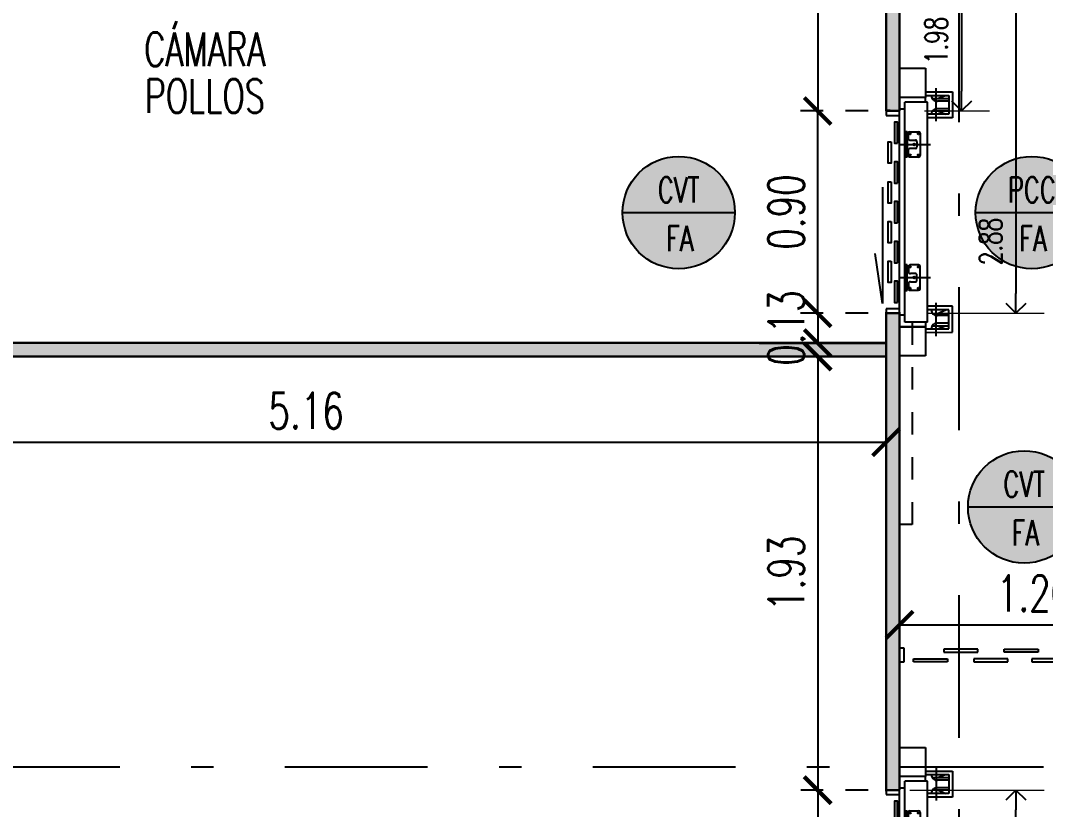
# Model space of a CAD drawing. Header units: millimetres. Extents: x -579 to 213, y -67 to 509.
# Drawn here: x -41.307 to -36.747, y 19.412 to 22.923 of the extents above; entities that cross this region are included whole.
import ezdxf
from ezdxf.enums import TextEntityAlignment as Align
from ezdxf.xclip import XClip

# ---------------------------------------------------------------- set-up
doc = ezdxf.new("R2010")
doc.units = ezdxf.units.MM
doc.header["$LTSCALE"] = 0.1
for name, pattern in [('HIDDEN', [0.375, 0.25, -0.125]), ('X REF - ANELO INST bind$0$X REF - ANELO$0$DASHDOT2', [12.7, 6.35, -3.175, 0, -3.175]), ('X REF - ANELO INST bind$0$X REF - ANELO$0$PLANO BASE ROCA II-2$0$HIDDEN', [0.375, 0.25, -0.125])]:
    doc.linetypes.add(name, pattern=pattern)
for name, color, linetype in [('00 - Carpintería Camara', 161, 'Continuous'), ('00 - EJE-DIST -X-  MUROS', 92, 'Continuous'), ('02 PCM Panel Media Tº', 132, 'Continuous'), ('A-CARPINTERIA CAMARA', 161, 'Continuous'), ('A-HATCH BLANCO', 255, 'Continuous'), ('CARP Cámara', 161, 'Continuous'), ('X REF - ANELO INST bind$0$X REF - ANELO$0$A-CAMARA', 7, 'Continuous'), ('X REF - ANELO INST bind$0$X REF - ANELO$0$C-CÁMARA', 161, 'Continuous'), ('X REF - ANELO INST bind$0$X REF - ANELO$0$C-METALICA', 8, 'Continuous'), ('X REF - ANELO INST bind$0$X REF - ANELO$0$H-HATCH PANEL  6', 132, 'Continuous'), ('X REF - ANELO INST bind$0$X REF - ANELO$0$MET-EJE CABRIADAS', 8, 'X REF - ANELO INST bind$0$X REF - ANELO$0$DASHDOT2'), ('X REF - ANELO INST bind$0$X REF - ANELO$0$R-NOMBRE LOCAL', 7, 'Continuous')]:
    doc.layers.add(name, color=color, linetype=linetype)
doc.styles.add('ROMANS', font='romans.shx', dxfattribs={"width": 0.7})
doc.styles.add('VAUX', font='romans.shx', dxfattribs={"width": 0.85})
doc.styles.add('X REF - ANELO INST bind$0$X REF - ANELO$0$VAUX', font='romans.shx', dxfattribs={"width": 0.85})
doc.dimstyles.new('COTA 1-100', dxfattribs={"dimtxt": 0.16, "dimasz": 0.12, "dimexe": 0.08, "dimexo": 0.08, "dimgap": 0.06, "dimtad": 1, "dimzin": 0, "dimdsep": 46, "dimtxsty": 'ROMANS', "dimblk": 'ARCHTICK', "dimcen": 0, "dimclrd": 256, "dimclre": 8, "dimclrt": 256, "dimadec": 0, "dimazin": 0, "dimtfac": 1, "dimtofl": 0, "dimtmove": 0, "dimatfit": 3, "dimldrblk": 'ARCHTICK', "dimfxl": 1, "dimtolj": 1, "dimtzin": 0, "dimlwd": -1, "dimlwe": -1, "dimarcsym": 0})
doc.dimstyles.new('Cotas Replanteo', dxfattribs={"dimscale": 2.5, "dimtxt": 0.04, "dimasz": 0.035, "dimexe": 0.05, "dimexo": 0.05, "dimgap": 0.025, "dimtad": 1, "dimjust": 2, "dimzin": 0, "dimdsep": 46, "dimtxsty": 'ROMANS', "dimblk1": 'DOT', "dimblk2": 'OPEN90', "dimsah": 1, "dimcen": 0.12, "dimse1": 1, "dimclrd": 256, "dimclre": 256, "dimclrt": 256, "dimadec": 0, "dimazin": 0, "dimtfac": 1, "dimtix": 1, "dimtmove": 0, "dimatfit": 2, "dimldrblk": 'OPEN90', "dimfxl": 0.05, "dimtolj": 1, "dimtzin": 0, "dimlwe": 9, "dimarcsym": 1})

# ---------------------------------------------------------------- blocks, each defined once
blk = doc.blocks.new('X REF - ANELO INST bind$0$X REF - ANELO$0$CORTINA 120')
at = {"layer": 'X REF - ANELO INST bind$0$X REF - ANELO$0$C-CÁMARA'}
for p, q in [((-1.187878039766019, 5.529727786779404e-10), (-1.207878039766456, 5.529727786779404e-10)), ((-1.187878039766019, -0.0599999994465179), (-1.187878039766019, 5.529727786779404e-10)), ((-0.02787803976689252, -0.0599999994465179), (-0.02787803976689252, 5.529727786779404e-10)), ((-0.02787803976689252, 5.529727786779404e-10), (-0.007878039766455958, 5.529727786779404e-10)), ((-0.9913196434663405, -0.00367568342994673, -0.04208977810284295), (-1.142713643603201, -0.00367568342994673, -0.04208977810284295)), ((-1.142713643603201, -0.00367568342994673, -0.04208977810284295), (-1.142713643603201, -0.01726637770048001, -0.04208977810284295)), ((-1.142713643603201, -0.01726637770048001, -0.04208977810284295), (-0.9913196434663405, -0.01726637770048001, -0.04208977810284295)), ((-0.9913196434663405, -0.01726637770048001, -0.04208977810284295), (-0.9913196434663405, -0.00367568342994673, -0.04208977810284295)), ((-0.728570066597058, -0.003675683430401477, -0.0420897781027488), (-0.879964066733919, -0.003675683430401477, -0.0420897781027488)), ((-0.879964066733919, -0.003675683430401477, -0.0420897781027488), (-0.879964066733919, -0.01726637770093475, -0.0420897781027488)), ((-0.879964066733919, -0.01726637770093475, -0.0420897781027488), (-0.728570066597058, -0.01726637770093475, -0.0420897781027488)), ((-0.728570066597058, -0.01726637770093475, -0.0420897781027488), (-0.728570066597058, -0.003675683430401477, -0.0420897781027488)), ((-0.4725410689484306, -0.003675683430401477, -0.0420897781027488), (-0.6239350690852916, -0.003675683430401477, -0.0420897781027488)), ((-0.6239350690852916, -0.003675683430401477, -0.0420897781027488), (-0.6239350690852916, -0.01726637770093475, -0.0420897781027488)), ((-0.6239350690852916, -0.01726637770093475, -0.0420897781027488), (-0.4725410689484306, -0.01726637770093475, -0.0420897781027488)), ((-0.4725410689484306, -0.01726637770093475, -0.0420897781027488), (-0.4725410689484306, -0.003675683430401477, -0.0420897781027488)), ((-0.3555563252707543, -0.01726637770093475, -0.0420897781027488), (-0.3555563252707543, -0.003675683430401477, -0.0420897781027488)), ((-0.3555563252707543, -0.003675683430401477, -0.0420897781027488), (-0.2041623251338933, -0.003675683430401477, -0.0420897781027488)), ((-0.2041623251338933, -0.01726637770093475, -0.0420897781027488), (-0.3555563252707543, -0.01726637770093475, -0.0420897781027488)), ((-0.2041623251338933, -0.003675683430401477, -0.0420897781027488), (-0.2041623251338933, -0.01726637770093475, -0.0420897781027488)), ((-1.207878039766456, -0.0599999994465179), (-1.187878039766019, -0.0599999994465179)), ((-1.010216087129265, -0.06000000004951289), (-1.010216087129265, -0.04640930577897961)), ((-1.010216087129265, -0.04640930577897961), (-0.8588220869924044, -0.04640930577897961)), ((-0.8588220869924044, -0.06000000004951289), (-1.010216087129265, -0.06000000004951289)), ((-0.8588220869924044, -0.04640930577897961), (-0.8588220869924044, -0.06000000004951289)), ((-0.7474665102599829, -0.04640930577943436), (-0.5960725101231219, -0.04640930577943436)), ((-0.7474665102599829, -0.06000000004996764), (-0.7474665102599829, -0.04640930577943436)), ((-0.5960725101231219, -0.06000000004996764), (-0.7474665102599829, -0.06000000004996764)), ((-0.5960725101231219, -0.04640930577943436), (-0.5960725101231219, -0.06000000004996764)), ((-0.489745697178023, -0.06000000004996764), (-0.489745697178023, -0.04640930577943436)), ((-0.489745697178023, -0.04640930577943436), (-0.338351697041162, -0.04640930577943436)), ((-0.338351697041162, -0.06000000004996764), (-0.489745697178023, -0.06000000004996764)), ((-0.338351697041162, -0.04640930577943436), (-0.338351697041162, -0.06000000004996764)), ((-0.06997295322662467, -0.04640930577943436), (-0.2213669533634857, -0.04640930577943436)), ((-0.2213669533634857, -0.04640930577943436), (-0.2213669533634857, -0.06000000004996764)), ((-0.2213669533634857, -0.06000000004996764), (-0.06997295322662467, -0.06000000004996764)), ((-0.06997295322662467, -0.06000000004996764), (-0.06997295322662467, -0.04640930577943436)), ((-0.007878039766455958, -0.0599999994465179), (-0.02787803976689252, -0.0599999994465179))]:
    blk.add_line(p, q, dxfattribs=at)
blk = doc.blocks.new('X REF - ANELO INST bind$0$X REF - ANELO$0$N Local')
at = {"layer": 'X REF - ANELO INST bind$0$X REF - ANELO$0$R-NOMBRE LOCAL', "lineweight": 0, "style": 'X REF - ANELO INST bind$0$X REF - ANELO$0$VAUX', "width": 0.85}
for p in [(6337.571769196384, -934.4548905287525), (6337.571769196384, -934.7148587994149)]:
    blk.add_attdef('NOMBRE', text='', height=0.1822500000000217, dxfattribs=at).set_placement(p, align=Align.CENTER)
blk = doc.blocks.new('X REF - ANELO INST bind$0$X REF - ANELO$0$Pcam Corr 090')
at = {"layer": 'X REF - ANELO INST bind$0$X REF - ANELO$0$A-CAMARA'}
for p, q in [((-0.8999977430565735, 2.587564721601154e-06), (-0.9000023208744636, 0.06000258636117817)), ((-4.586479469992355e-06, 0.05999999999949068), (-1.081623679510813e-09, 0))]:
    blk.add_line(p, q, dxfattribs=at)
at = {"layer": 'X REF - ANELO INST bind$0$X REF - ANELO$0$C-CÁMARA'}
for p, q in [((-0.8571804022592531, 0.07562770180197731), (-0.6348300344916495, 0.1083134947964481)), ((-0.9000023208744636, 0.06000258635754019), (-0.8999977430565735, 2.587566540590558e-06)), ((-0.8800023209324621, 0.06000258635754019), (-0.9000023208744636, 0.06000258635754019)), ((-0.8799977429979293, 2.586357594758226e-06), (-0.8800023209324621, 0.06000258635754019)), ((-0.3390278331282914, 0.07566731082192746), (-0.8571804022592531, 0.07562770180197731)), ((-4.586479469992355e-06, 0.05999999999903594), (-0.02000458642147152, 0.05998318258843938)), ((-0.02000458642147152, 0.05998318258843938), (-0.01999999985492451, -1.681723688307102e-05)), ((-1.081623679510813e-09, -9.094947017729282e-13), (-4.586479469992355e-06, 0.05999999999903594)), ((-1.089988884018666, -0.1158959850010897), (-1.08999773375136, -0.0001266017559382604)), ((-0.9604580106346106, -0.0001166993799879279), (-0.9604491609019163, -0.1158860826255941)), ((-0.9604491609019163, -0.1158860826301416), (-0.9604580106346106, -0.0001166993845354014)), ((-0.9399959228409074, -0.02381061833716647), (0.04000181131640801, -0.02370773220877709)), ((-0.9399882180051549, -0.1246028199263955), (-0.9399959228409074, -0.02381061833716647)), ((-0.9081481390461263, -6.683505688087621e-05), (0.04815322353919527, -1.207898162647325e-05)), ((-0.9081463241917476, -0.02380818367032678), (-0.9081481355400314, -0.0001127006742089876)), ((-0.6851939151560487, -0.02736627081765519), (-0.7983457904383044, -0.02737492046060552)), ((-0.7983457904383044, -0.02737492046060552), (-0.7983453352732681, -0.03332924339145293)), ((-0.7983453352732681, -0.03332924339145293), (-0.7753889034151484, -0.03332748853825152)), ((-0.7644406883720762, -0.03928785264622903), (-0.7910330975627744, -0.03928988544373979)), ((-0.7753889034151484, -0.03332748853825152), (-0.7081498918500415, -0.03332234860170402)), ((-0.6921787803325401, -0.0392823287455748), (-0.7190971955114378, -0.03928438646414989)), ((-0.7081498918500415, -0.03332234860170402), (-0.6851934599910123, -0.03332059374804786)), ((-0.6851934599910123, -0.03332059374804786), (-0.6851939151560487, -0.02736627081765519)), ((-0.2049190858051659, -0.02730037930359686), (-0.09176721052291015, -0.02729172966019178)), ((-0.2049186306401296, -0.03325470223444427), (-0.2049190858051659, -0.02730037930359686)), ((-0.1819621987811004, -0.0332529473807881), (-0.2049186306401296, -0.03325470223444427)), ((-0.1979323989171533, -0.0392153692073407), (-0.1710139837380282, -0.03921331148922036)), ((-0.1147231872159935, -0.03324780744424061), (-0.1819621987811004, -0.0332529473807881)), ((-0.1256704908773898, -0.03920984530668647), (-0.099078081686919, -0.03920781250917571)), ((-0.09176675535787382, -0.03324605259103919), (-0.1147231872159935, -0.03324780744424061)), ((-0.09176721052291015, -0.02729172966019178), (-0.09176675535787382, -0.03324605259103919)), ((-0.01999999985492451, -1.681723688307102e-05), (-1.081623679510813e-09, -9.094947017729282e-13)), ((0.00815221266770294, -0.02371014833897789), (0.008150401318509637, -1.466534013161436e-05)), ((0.04000892998418948, -0.1244827722066475), (0.04000181131481639, -0.02370771366713598)), ((0.06046912614669253, -0.1157800498745019), (0.06046027641399832, -1.066662935045315e-05)), ((0.06046912614760203, -0.1157800498745019), (0.06046027641399832, -1.066662935045315e-05)), ((0.1899999995307482, -7.642534001206513e-07), (0.1900088492634424, -0.1157701474985524)), ((-0.7980183395829386, -0.04627619548807971), (-0.7980153960886014, -0.08478205039762443)), ((-0.7601617194333699, -0.04895972718293606), (-0.7601600717375163, -0.0705143592443882)), ((-0.7531737616931764, -0.07749960126455235), (-0.7303582800338404, -0.07749785718567992)), ((-0.7233730380145857, -0.07051154714134), (-0.7233746857104393, -0.04895691507988786)), ((-0.685189526793863, -0.08477342567528368), (-0.6851924702882002, -0.0462675707652842)), ((-0.2049146974429803, -0.08470753416122534), (-0.2049176409373175, -0.04620167925168062)), ((-0.1667333671034683, -0.07043981808692479), (-0.1667350147993218, -0.0488851860259274)), ((-0.1369315754007019, -0.07742331602867125), (-0.1597470570600379, -0.07742506010708894)), ((-0.1299479810763913, -0.0488823739228792), (-0.1299463333805377, -0.07043700598387659)), ((-0.09209177164257909, -0.04619305452888511), (-0.09208882814824193, -0.08469890943888458)), ((-0.9604491609019163, -0.1158860826255941), (-1.089988884018666, -0.1158959850010897)), ((-0.9399888844555875, -0.1158845185902928), (-0.9849651705950322, -0.1158879567021822)), ((-0.9849651705950322, -0.1158879567021822), (-0.9849560663770802, -0.2349864317550336)), ((-0.9689651706411126, -0.1158867336178), (-0.9689572895075429, -0.218985208717414)), ((-0.9399863115241516, -0.1246151204636599), (0.04000892998418948, -0.1244827722064201)), ((-0.8851872327723953, -0.218978805101643), (-0.8851944486233236, -0.1245833427881289)), ((-0.869186009735003, -0.2349775819704982), (-0.8691944486703136, -0.1245821197042014)), ((-0.7910290860442615, -0.09176729241778858), (-0.6921747688140272, -0.09175973571962359)), ((-0.09907407016840608, -0.0916852194832245), (-0.1979283873986404, -0.09169277618138949)), ((-0.03077581658522632, -0.2348855006398489), (-0.03078425552053687, -0.1244900383735512)), ((-0.01477703971659849, -0.2188842776017745), (-0.01478425556752683, -0.124488815289169)), ((0.0400088497001363, -0.1157816139152601), (0.06046912614760203, -0.1157800498749566)), ((0.1900088492634424, -0.1157701474985524), (0.06046912614669253, -0.1157800498745019)), ((0.06898513588588884, -0.1157793988872982), (0.06899301701945859, -0.2188778739864583)), ((0.08498513583889888, -0.1157781758029159), (0.08499424005685086, -0.2348766508553135)), ((-1.00130567211373, -0.1621664312367566), (-0.8542095487251657, -0.1621551868013293)), ((-0.9562821153145791, -0.1703295600934789), (-0.9689585635243105, -0.2023189265325991)), ((-0.9562840890135789, -0.1445102610352942), (-0.9562783960160317, -0.2189842395075638)), ((-0.9440972733071789, -0.2189833083486983), (-0.9441010966510106, -0.168967541723533)), ((-0.9100472489727593, -0.2189807054703587), (-0.9100510723165911, -0.1689649388447387)), ((-0.9007847168614802, -0.1463553968362712), (-0.9007791652355621, -0.218979996992176)), ((-0.9007829885793939, -0.1689642303670107), (-0.8851881946514908, -0.2063958081841983)), ((0.1013327124769532, -0.1620541515703744), (-0.04576341091070191, -0.1620653960062555)), ((0.0008110694036460586, -0.1688673190865302), (-0.01477800159569398, -0.2063012806843298)), ((0.0008093411215597257, -0.1462584855553359), (0.0008148927474778134, -0.2188830857112416)), ((0.01008297648467504, -0.2188823772335136), (0.01007915314084329, -0.1688666106083474)), ((0.04413300081818505, -0.218879774355174), (0.0441291774743533, -0.1688640077300088)), ((0.05630843052949075, -0.1444048647244935), (0.05631412352703791, -0.2188788431963085)), ((0.05631040422849054, -0.1702241637826782), (0.06899174300269095, -0.2022115918016434)), ((-0.9689572895075429, -0.218985208717414), (-0.8851872327723953, -0.218978805101643)), ((0.06899301701945859, -0.2188778739864583), (-0.01477703971659849, -0.2188842776017745)), ((-0.9849560663770802, -0.2349864317550336), (-0.869186009735003, -0.2349775819704982)), ((0.08499424005685086, -0.2348766508553135), (-0.03077581658522632, -0.2348855006398489))]:
    blk.add_line(p, q, dxfattribs=at)
for points in [[(-0.6689350451185945, 0.03681179168188464), (-0.7637227097350276, 0.03680454584991821), (-0.7637237486453685, 0.05039524008043372), (-0.6689360840289353, 0.0504024859128549)], [(-0.4918210635705762, 0.03682533076562322), (-0.5866087281870094, 0.03681808493365679), (-0.5866097670973502, 0.0504087791641723), (-0.4918221024809171, 0.05041602499659348)], [(-0.3147070825036806, 0.03684516310113395), (-0.4094947471201138, 0.03683791726916752), (-0.4094957860304547, 0.05042861149968303), (-0.3147081214140215, 0.05043585733210421)], [(-0.1375931004745397, 0.03685240893310038), (-0.2323807650909728, 0.03684516310113395), (-0.2323818040013137, 0.05043585733164946), (-0.1375941393848805, 0.05044310316407064)], [(-0.8522776575152946, 0.00953539110150814), (-0.7574899928988614, 0.009542636933929316), (-0.7574910318092023, 0.02313333116444483), (-0.8522786964256355, 0.0231260853324784)], [(-0.6751636759672763, 0.009548930185246718), (-0.5803760113508432, 0.009556176017667894), (-0.580377050261184, 0.0231468702481834), (-0.6751647148776172, 0.02313962441621698)], [(-0.4980496949003808, 0.009568762520757446), (-0.4032620302839476, 0.009576008353178622), (-0.4032630691942884, 0.02316670258369413), (-0.4980507338107216, 0.0231594567517277)], [(-0.3209357128712398, 0.009576008352723875), (-0.2261480482548066, 0.009583254185145051), (-0.2261490871651475, 0.02317394841566056), (-0.3209367517815807, 0.02316670258369413)], [(-0.1438217308420988, 0.009583254184690304), (-0.04903406622566564, 0.00959050001711148), (-0.04903510513600651, 0.02318119424762699), (-0.1438227697524397, 0.02317394841566056)]]:
    blk.add_lwpolyline(points, close=True, dxfattribs=at)
at = {"layer": 'X REF - ANELO INST bind$0$X REF - ANELO$0$C-CÁMARA', "linetype": 'X REF - ANELO INST bind$0$X REF - ANELO$0$PLANO BASE ROCA II-2$0$HIDDEN'}
blk.add_lwpolyline([(-0.9399912855431509, -0.05644391611815625), (-1.83999128554315, -0.05644391611815625), (-1.839991285543128, -0.0003381673171567456)], dxfattribs=at)
at = {"layer": 'X REF - ANELO INST bind$0$X REF - ANELO$0$C-CÁMARA'}
for centre, radius in [((-0.7889772907937527, -0.04717443746301697), 0.002908384888042701), ((-0.6942333816436417, -0.04716719497571731), 0.002908384888042701), ((-0.1958765921481316, -0.04709992122661788), 0.002908384888042701), ((-0.1011326829977932, -0.04709267873931822), 0.002908384888042701), ((-0.7889744847331599, -0.08388242618764608), 0.002908384888042701), ((-0.7410171410985527, -0.06476172417785975), 0.004410272040486828), ((-0.6942305755830489, -0.08387518370034641), 0.002908384888042701), ((-0.1958737860875388, -0.08380790995124698), 0.002908384888042701), ((-0.14909014329033, -0.06468729766220349), 0.004410272040486828), ((-0.1011298769372004, -0.08380066746394732), 0.002908384888042701)]:
    blk.add_circle(centre, radius, dxfattribs=at)
for centre, radius, start, end in [((-0.7910325635506865, -0.04627566147553708), 0.006985776052429889, 90.00437984836142, 180.0043798483615), ((-0.7779356590030488, -0.05104068565094977), 0.01789534341620205, 6.677742456771177, 98.1905218681915), ((-0.7056004281993751, -0.0510351561450797), 0.01789534341620205, 81.81823782851652, 173.3310172399559), ((-0.6921782463204522, -0.04626810477737209), 0.006985776052429889, 0.004379848361439611, 90.00437984836142), ((-0.1979318649050654, -0.04620114523913799), 0.006985776052429889, 90.00437984836142, 180.0043798483615), ((-0.1845089543699103, -0.05096614449348635), 0.01789534341620205, 6.677742456771177, 98.1905218681915), ((-0.1121737235662366, -0.05096061498807103), 0.01789534341620205, 81.81823782851652, 173.3310172399559), ((-0.09907754767483112, -0.046193588540973), 0.006985776052429889, 0.004379848361439611, 90.00437984836142), ((-0.7910296200563494, -0.08478151638553655), 0.006985776052429889, 180.0043798483615, 270.0043798483615), ((-0.7531742957052643, -0.07051382523230032), 0.006985776052374604, 180.0043798474235, 270.0043798474234), ((-0.7303588140459283, -0.07051208115342789), 0.006985776052374604, 270.0043798492994, 0.00437984929942335), ((-0.6921753028261151, -0.08477395968737156), 0.006985776052429889, 270.0043798483615, 0.004379848361439611), ((-0.1979289214107283, -0.08470700014913746), 0.006985776052429889, 180.0043798483615, 270.0043798483615), ((-0.1597475910721258, -0.0704392840748369), 0.006985776052374604, 180.0043798474235, 270.0043798474234), ((-0.1369321094127898, -0.07043753999641922), 0.006985776052374604, 270.0043798492994, 0.00437984929942335), ((-0.09907460418049396, -0.08469944345097247), 0.006985776052429889, 270.0043798483615, 0.004379848361439611), ((-0.967463856783624, -0.1653422976235115), 0.02364235512369152, 351.1796486643255, 93.63599004987391), ((-0.886688866704489, -0.1653361229589345), 0.02364235512369152, 86.37276964682992, 188.8291110323908), ((-0.01328360699199749, -0.1652413665083259), 0.02364235512369152, 351.1796486643255, 93.63599004987391), ((0.06749138308622804, -0.1652351918437498), 0.02364235512369152, 86.37276964682992, 188.8291110323908)]:
    blk.add_arc(centre, radius, start, end, dxfattribs=at)
at = {"layer": 'X REF - ANELO INST bind$0$X REF - ANELO$0$C-METALICA', "color": 8}
for p, q in [((-0.7410222141708687, 0.001602589778595842), (-0.7410116121529313, -0.1370896281781633)), ((-0.149095216362646, 0.001677016293797351), (-0.1490846143447087, -0.137015201662507))]:
    blk.add_line(p, q, dxfattribs=at)
blk = doc.blocks.new('X REF - ANELO INST bind$0$X REF - ANELO')
at = {"layer": 'X REF - ANELO INST bind$0$X REF - ANELO$0$H-HATCH PANEL  6'}
for points in [[(-37.39639742954235, 24.43017877548159), (-37.4563974295423, 24.43017877548114), (-37.45638698465321, 22.52011761247705), (-37.39638698465304, 22.52011761247705)], [(-37.39640982873019, 21.5890952535923), (-37.39643513334584, 21.6201221597191), (-37.45643513334579, 21.62012215971864), (-37.45640984860458, 21.58935524474208), (-37.45618744444572, 19.49781696255999), (-37.39618589370433, 19.497821549245)], [(-42.6165880027629, 21.4881235381426), (-42.6165880027629, 21.48491583687423), (-42.61661535905045, 21.47187161619417), (-42.61661535905045, 21.44362961732799), (-42.61658800276268, 21.43068240374209), (-42.61658800276268, 21.4281235381422), (-37.45641572960935, 21.42785539122676), (-37.45641572960958, 21.48785539122716)]]:
    blk.add_hatch(color=256, dxfattribs=at).paths.add_polyline_path(points)
at = {"layer": 'X REF - ANELO INST bind$0$X REF - ANELO$0$A-CAMARA'}
for points in [[(-37.39639742954235, 24.43017877548159), (-37.39639742954235, 24.43017877548159), (-37.39639742954235, 24.43017877548159), (-37.4563974295423, 24.43017877548114), (-37.4563974295423, 24.43017877548114), (-37.4563974295423, 24.43017877548114), (-37.45638698465321, 22.52011761247705), (-37.45638698465321, 22.52011761247705), (-37.39638698465304, 22.52011761247705), (-37.39638698465304, 22.52011761247705), (-37.39639742954235, 24.43017877548159)], [(-37.39640982873019, 21.5890952535923), (-37.39640982873019, 21.5890952535923), (-37.39643513334584, 21.6201221597191), (-37.45643513334579, 21.62012215971864), (-37.45640984860458, 21.58935524474208), (-37.45640984860458, 21.58935524474208), (-37.45618744444572, 19.49781696255999), (-37.45618744444572, 19.49781696255999), (-37.39618589370433, 19.497821549245), (-37.39618589370433, 19.497821549245), (-37.39640982873019, 21.5890952535923)], [(-42.6165880027629, 21.4881235381426), (-42.6165880027629, 21.48491583687423), (-42.61661535905045, 21.47187161619417), (-42.61661535905045, 21.44362961732799), (-42.61658800276268, 21.43068240374209), (-42.61658800276268, 21.4281235381422), (-37.45641572960935, 21.42785539122676), (-37.45641572960935, 21.42785539122676), (-37.45641572960958, 21.48785539122716), (-37.45641572960958, 21.48785539122716), (-42.6165880027629, 21.4881235381426)]]:
    blk.add_lwpolyline(points, dxfattribs=at)
at = {"layer": 'X REF - ANELO INST bind$0$X REF - ANELO$0$MET-EJE CABRIADAS'}
for p, q in [((-37.13073689528846, -0.8195543707501998, 0.01943700474020715), (-37.13073689528845, 42.12119932185125, 0.01943700474020715)), ((1.604296267333217, 19.5999229728136), (-54.27994433827325, 19.59992297281362))]:
    blk.add_line(p, q, dxfattribs=at)
ref = blk.add_blockref('X REF - ANELO INST bind$0$X REF - ANELO$0$N Local', (5029.570525102766, 770.2838754225061), dxfattribs=dict(xscale=-0.7999999999999545, yscale=0.8000000000000114, zscale=0.8))
ref.add_attrib('NOMBRE', 'CÁMARA', dxfattribs={"layer": 'X REF - ANELO INST bind$0$X REF - ANELO$0$R-NOMBRE LOCAL', "lineweight": 0, "height": 0.15, "style": 'X REF - ANELO INST bind$0$X REF - ANELO$0$VAUX', "width": 0.7}).set_placement((-40.48689025376885, 22.71996299559654), align=Align.CENTER)
ref.add_attrib('NOMBRE', 'POLLOS', dxfattribs={"layer": 'X REF - ANELO INST bind$0$X REF - ANELO$0$R-NOMBRE LOCAL', "lineweight": 0, "height": 0.15, "style": 'X REF - ANELO INST bind$0$X REF - ANELO$0$VAUX', "width": 0.7}).set_placement((-40.4868902537696, 22.51198837906653), align=Align.CENTER)
at = {"rotation": 90}
for p in [(-37.3964325457793, 22.52011990277567), (-37.39618666907597, 19.49782154968305)]:
    blk.add_blockref('X REF - ANELO INST bind$0$X REF - ANELO$0$Pcam Corr 090', p, dxfattribs=at)
at = {"xscale": -1}
blk.add_blockref('X REF - ANELO INST bind$0$X REF - ANELO$0$CORTINA 120', (-37.40413154744288, 20.12925167598532), dxfattribs=at)
blk = doc.blocks.new('X REF - ANELO INST bind')
ref = blk.add_blockref('X REF - ANELO INST bind$0$X REF - ANELO', (0, 0))
XClip(ref).set_block_clipping_path([(-76.96807374145067, -24.7711317477457), (92.98603554183842, 61.16696301676586)])
blk = doc.blocks.new('_ArchTick')
at = {"color": 0, "linetype": 'ByBlock', "const_width": 0.15}
blk.add_lwpolyline([(-0.5, -0.5), (0.5, 0.5)], dxfattribs=at)
blk = doc.blocks.new('*D105')
at = {"layer": '02 PCM Panel Media Tº', "color": 8, "linetype": 'HIDDEN', "transparency": 16777216}
for p, q in [((-42.61646214653485, 21.34785537411195), (-42.61646214653485, 20.96618411957699)), ((-37.45608638910109, 21.34758721662251), (-37.45608638910109, 20.96618411957699))]:
    blk.add_line(p, q, dxfattribs=at)
at = {"layer": '02 PCM Panel Media Tº', "transparency": 16777216}
blk.add_line((-42.61646214653485, 21.04618411957699), (-37.45608638910109, 21.04618411957699), dxfattribs=at)
at = {"layer": 'Defpoints', "color": 0, "transparency": 16777216}
for p in [(-42.61646214653485, 21.42785537411195), (-37.45608638910109, 21.42758721662251), (-37.45608638910109, 21.04618411957699)]:
    blk.add_point(p, dxfattribs=at)
at = {"layer": '02 PCM Panel Media Tº', "transparency": 16777216, "xscale": 0.12, "yscale": 0.12, "zscale": 0.12, "rotation": 180}
blk.add_blockref('_ArchTick', (-42.61646214653485, 21.04618411957699), dxfattribs=at)
at = {"layer": '02 PCM Panel Media Tº', "transparency": 16777216, "xscale": 0.12, "yscale": 0.12, "zscale": 0.12}
blk.add_blockref('_ArchTick', (-37.45608638910109, 21.04618411957699), dxfattribs=at)
at = {"layer": '02 PCM Panel Media Tº', "transparency": 16777216, "insert": (-40.03627426781797, 21.18618411957699), "char_height": 0.16, "attachment_point": 5, "style": 'ROMANS'}
blk.add_mtext('\\A1;5.16', dxfattribs=at)
blk = doc.blocks.new('*D107')
at = {"layer": '00 - Carpintería Camara', "color": 8, "linetype": 'HIDDEN', "transparency": 16777216}
for p, q in [((-37.53643254966045, 22.52011993308112), (-37.84064229158145, 22.52011993308112)), ((-37.53641572961058, 21.62011758338156), (-37.84064229158145, 21.62011758338156))]:
    blk.add_line(p, q, dxfattribs=at)
at = {"layer": '00 - Carpintería Camara', "transparency": 16777216}
blk.add_line((-37.76064229158145, 21.62011758338156), (-37.76064229158145, 22.52011993308112), dxfattribs=at)
at = {"layer": 'Defpoints', "color": 0, "transparency": 16777216}
for p in [(-37.76064229158145, 22.52011993308112), (-37.45643254966046, 22.52011993308112), (-37.45641572961058, 21.62011758338156)]:
    blk.add_point(p, dxfattribs=at)
at = {"layer": '00 - Carpintería Camara', "transparency": 16777216, "xscale": 0.12, "yscale": 0.12, "zscale": 0.12}
for p, rotation in [((-37.76064229158145, 22.52011993308112), 90), ((-37.76064229158145, 21.62011758338156), 270)]:
    blk.add_blockref('_ArchTick', p, dxfattribs=dict(at, rotation=rotation))
at = {"layer": '00 - Carpintería Camara', "transparency": 16777216, "insert": (-37.90064229158146, 22.07011875823133), "char_height": 0.16, "attachment_point": 5, "rotation": 90, "style": 'ROMANS'}
blk.add_mtext('\\A1;0.90', dxfattribs=at)
blk = doc.blocks.new('*D111')
at = {"layer": '02 PCM Panel Media Tº', "color": 8, "linetype": 'HIDDEN', "transparency": 16777216}
for p, q in [((-37.5364098508772, 24.28808219235017), (-37.84064229158146, 24.28808219235017)), ((-37.53643254577879, 22.5201153162962), (-37.84064229158146, 22.5201153162962))]:
    blk.add_line(p, q, dxfattribs=at)
at = {"layer": '02 PCM Panel Media Tº', "transparency": 16777216}
blk.add_line((-37.76064229158146, 24.28808219235017), (-37.76064229158146, 22.5201153162962), dxfattribs=at)
at = {"layer": 'Defpoints', "color": 0, "transparency": 16777216}
for p in [(-37.4564098508772, 24.28808219235017), (-37.76064229158146, 22.5201153162962), (-37.45643254577879, 22.5201153162962)]:
    blk.add_point(p, dxfattribs=at)
at = {"layer": '02 PCM Panel Media Tº', "transparency": 16777216, "xscale": 0.12, "yscale": 0.12, "zscale": 0.12}
for p, rotation in [((-37.76064229158146, 24.28808219235017), 90), ((-37.76064229158146, 22.5201153162962), 270)]:
    blk.add_blockref('_ArchTick', p, dxfattribs=dict(at, rotation=rotation))
at = {"layer": '02 PCM Panel Media Tº', "transparency": 16777216, "insert": (-37.90064229158147, 23.40409875432318), "char_height": 0.16, "attachment_point": 5, "rotation": 90, "style": 'ROMANS'}
blk.add_mtext('\\A1;1.77', dxfattribs=at)
blk = doc.blocks.new('*D112')
at = {"layer": '02 PCM Panel Media Tº', "color": 8, "linetype": 'HIDDEN', "transparency": 16777216}
for p, q in [((-37.53643513214048, 21.62011758190121), (-37.84064229158144, 21.62011758190121)), ((-37.53641572960958, 21.48785539122716), (-37.84064229158144, 21.48785539122716))]:
    blk.add_line(p, q, dxfattribs=at)
at = {"layer": '02 PCM Panel Media Tº', "transparency": 16777216}
blk.add_line((-37.76064229158144, 21.62011758190121), (-37.76064229158144, 21.48785539122716), dxfattribs=at)
at = {"layer": 'Defpoints', "color": 0, "transparency": 16777216}
for p in [(-37.45643513214048, 21.62011758190121), (-37.76064229158144, 21.48785539122716), (-37.45641572960958, 21.48785539122716)]:
    blk.add_point(p, dxfattribs=at)
at = {"layer": '02 PCM Panel Media Tº', "transparency": 16777216, "xscale": 0.12, "yscale": 0.12, "zscale": 0.12}
for p, rotation in [((-37.76064229158144, 21.62011758190121), 90), ((-37.76064229158144, 21.48785539122716), 270)]:
    blk.add_blockref('_ArchTick', p, dxfattribs=dict(at, rotation=rotation))
at = {"layer": '02 PCM Panel Media Tº', "transparency": 16777216, "insert": (-37.90064229158145, 21.55398648656418), "char_height": 0.16, "attachment_point": 5, "rotation": 90, "style": 'ROMANS'}
blk.add_mtext('\\A1;0.13', dxfattribs=at)
blk = doc.blocks.new('*D113')
at = {"layer": '02 PCM Panel Media Tº', "color": 8, "linetype": 'HIDDEN', "transparency": 16777216}
for p, q in [((-37.53608638910109, 21.42758721662251), (-37.84064229158146, 21.42758721662251)), ((-37.5361782603697, 19.4978169638462), (-37.84064229158146, 19.4978169638462))]:
    blk.add_line(p, q, dxfattribs=at)
at = {"layer": '02 PCM Panel Media Tº', "transparency": 16777216}
blk.add_line((-37.76064229158146, 21.42758721662251), (-37.76064229158146, 19.4978169638462), dxfattribs=at)
at = {"layer": 'Defpoints', "color": 0, "transparency": 16777216}
for p in [(-37.45608638910109, 21.42758721662251), (-37.76064229158146, 19.4978169638462), (-37.4561782603697, 19.4978169638462)]:
    blk.add_point(p, dxfattribs=at)
at = {"layer": '02 PCM Panel Media Tº', "transparency": 16777216, "xscale": 0.12, "yscale": 0.12, "zscale": 0.12}
for p, rotation in [((-37.76064229158146, 21.42758721662251), 90), ((-37.76064229158146, 19.4978169638462), 270)]:
    blk.add_blockref('_ArchTick', p, dxfattribs=dict(at, rotation=rotation))
at = {"layer": '02 PCM Panel Media Tº', "transparency": 16777216, "insert": (-37.90064229158147, 20.46270209023435), "char_height": 0.16, "attachment_point": 5, "rotation": 90, "style": 'ROMANS'}
blk.add_mtext('\\A1;1.93', dxfattribs=at)
blk = doc.blocks.new('*D125')
at = {"layer": '00 - Carpintería Camara', "color": 8, "linetype": 'HIDDEN', "transparency": 16777216}
for p, q in [((-37.39625350767643, 20.20925167653829), (-37.39625350767643, 20.31334877239108)), ((-36.19625350767642, 20.20925167653829), (-36.19625350767642, 20.31334877239108))]:
    blk.add_line(p, q, dxfattribs=at)
at = {"layer": '00 - Carpintería Camara', "transparency": 16777216}
blk.add_line((-37.39625350767643, 20.23334877239108), (-36.19625350767642, 20.23334877239108), dxfattribs=at)
at = {"layer": 'Defpoints', "color": 0, "transparency": 16777216}
for p in [(-36.19625350767642, 20.23334877239108), (-37.39625350767643, 20.12925167653829), (-36.19625350767642, 20.12925167653829)]:
    blk.add_point(p, dxfattribs=at)
at = {"layer": '00 - Carpintería Camara', "transparency": 16777216, "xscale": 0.12, "yscale": 0.12, "zscale": 0.12, "rotation": 180}
blk.add_blockref('_ArchTick', (-37.39625350767643, 20.23334877239108), dxfattribs=at)
at = {"layer": '00 - Carpintería Camara', "transparency": 16777216, "xscale": 0.12, "yscale": 0.12, "zscale": 0.12}
blk.add_blockref('_ArchTick', (-36.19625350767642, 20.23334877239108), dxfattribs=at)
at = {"layer": '00 - Carpintería Camara', "transparency": 16777216, "insert": (-36.79625350767643, 20.37334877239108), "char_height": 0.16, "attachment_point": 5, "style": 'ROMANS'}
blk.add_mtext('\\A1;1.20', dxfattribs=at)
blk = doc.blocks.new('*D184')
at = {"layer": '00 - Carpintería Camara', "transparency": 16777216}
blk.add_line((-37.76063839927642, 19.4978169638462), (-37.76063839927642, 18.59781920051178), dxfattribs=at)
at = {"layer": 'Defpoints', "color": 0, "transparency": 16777216}
for p in [(-37.76064229158146, 19.4978169638462), (-37.76063839927642, 18.59781920051178), (-37.76063839927642, 18.59781920051178)]:
    blk.add_point(p, dxfattribs=at)
at = {"layer": '00 - Carpintería Camara', "transparency": 16777216, "xscale": 0.12, "yscale": 0.12, "zscale": 0.12}
for p, rotation in [((-37.76063839927642, 19.4978169638462), 90), ((-37.76063839927642, 18.59781920051178), 270)]:
    blk.add_blockref('_ArchTick', p, dxfattribs=dict(at, rotation=rotation))
at = {"layer": '00 - Carpintería Camara', "transparency": 16777216, "insert": (-37.90063839927642, 19.04781808217898), "char_height": 0.16, "attachment_point": 5, "rotation": 90, "style": 'ROMANS'}
blk.add_mtext('\\A1;0.90', dxfattribs=at)
blk = doc.blocks.new('_Dot')
at = {"color": 0, "linetype": 'ByBlock', "lineweight": -2}
blk.add_line((-0.5, 0), (-1, 0), dxfattribs=at)
at = {"color": 0, "linetype": 'ByBlock', "const_width": 0.5}
blk.add_lwpolyline([(-0.25, 0, 1), (0.25, 0, 1)], format="xyb", close=True, dxfattribs=at)
blk = doc.blocks.new('_Open90')
at = {"color": 0, "linetype": 'ByBlock', "lineweight": -2}
for p, q in [((0, 0), (-1, 0)), ((-0.5, 0.5), (0, 0)), ((0, 0), (-0.5, -0.5))]:
    blk.add_line(p, q, dxfattribs=at)
blk = doc.blocks.new('*D189')
at = {"layer": '00 - EJE-DIST -X-  MUROS', "lineweight": 9, "transparency": 16777216}
blk.add_line((-37.35015501816353, 19.49781925592146), (-36.75360675261067, 19.49781925592146), dxfattribs=at)
at = {"layer": '00 - EJE-DIST -X-  MUROS', "lineweight": -2, "transparency": 16777216}
blk.add_line((-36.87860675261068, 14.78742297281352), (-36.87860675261067, 19.41031925592146), dxfattribs=at)
at = {"layer": 'Defpoints', "color": 0, "transparency": 16777216}
for p in [(-37.47515501816353, 19.49781925592146), (-36.87860675261067, 19.49781925592146), (-37.27646858880514, 14.69992297281352)]:
    blk.add_point(p, dxfattribs=at)
at = {"layer": '00 - EJE-DIST -X-  MUROS', "lineweight": -2, "transparency": 16777216, "xscale": 0.08750000000000001, "yscale": 0.08750000000000001, "zscale": 0.08750000000000001}
for name, p, rotation in [('_Open90', (-36.87860675261067, 19.49781925592146), 90), ('_Dot', (-36.87860675261068, 14.69992297281352), 270)]:
    blk.add_blockref(name, p, dxfattribs=dict(at, rotation=rotation))
at = {"layer": '00 - EJE-DIST -X-  MUROS', "transparency": 16777216, "insert": (-36.99110675261068, 19.17865258925479), "char_height": 0.1, "attachment_point": 5, "rotation": 90, "style": 'ROMANS'}
blk.add_mtext('\\A1;4.80', dxfattribs=at)
blk = doc.blocks.new('*D192')
at = {"layer": '00 - EJE-DIST -X-  MUROS', "lineweight": -2, "transparency": 16777216}
blk.add_line((-37.12077740168479, 24.41242297281348), (-37.12077740168479, 22.60761761247705), dxfattribs=at)
at = {"layer": '00 - EJE-DIST -X-  MUROS', "lineweight": 9, "transparency": 16777216}
blk.add_line((-37.28472491331104, 22.52011761247705), (-36.99577740168479, 22.52011761247705), dxfattribs=at)
at = {"layer": 'Defpoints', "color": 0, "transparency": 16777216}
for p in [(-37.51863923787926, 24.49992297281348), (-37.40972491331104, 22.52011761247705), (-37.12077740168479, 22.52011761247705)]:
    blk.add_point(p, dxfattribs=at)
at = {"layer": '00 - EJE-DIST -X-  MUROS', "lineweight": -2, "transparency": 16777216, "xscale": 0.08750000000000001, "yscale": 0.08750000000000001, "zscale": 0.08750000000000001}
for name, p, rotation in [('_Dot', (-37.12077740168479, 24.49992297281348), 90), ('_Open90', (-37.12077740168479, 22.52011761247705), 270)]:
    blk.add_blockref(name, p, dxfattribs=dict(at, rotation=rotation))
at = {"layer": '00 - EJE-DIST -X-  MUROS', "transparency": 16777216, "insert": (-37.23327740168479, 22.83428427914372), "char_height": 0.1, "attachment_point": 5, "rotation": 90, "style": 'ROMANS'}
blk.add_mtext('\\A1;1.98', dxfattribs=at)
blk = doc.blocks.new('*D194')
at = {"layer": '00 - EJE-DIST -X-  MUROS', "lineweight": -2, "transparency": 16777216}
blk.add_line((-36.87860675261067, 24.41242297281348), (-36.87860675261067, 21.70762215971649), dxfattribs=at)
at = {"layer": '00 - EJE-DIST -X-  MUROS', "lineweight": 9, "transparency": 16777216}
blk.add_line((-37.27143516749649, 21.62012215971649), (-36.75360675261067, 21.62012215971649), dxfattribs=at)
at = {"layer": 'Defpoints', "color": 0, "transparency": 16777216}
for p in [(-37.27646858880514, 24.49992297281348), (-37.39643516749649, 21.62012215971649), (-36.87860675261067, 21.62012215971649)]:
    blk.add_point(p, dxfattribs=at)
at = {"layer": '00 - EJE-DIST -X-  MUROS', "lineweight": -2, "transparency": 16777216, "xscale": 0.08750000000000001, "yscale": 0.08750000000000001, "zscale": 0.08750000000000001}
for name, p, rotation in [('_Dot', (-36.87860675261067, 24.49992297281348), 90), ('_Open90', (-36.87860675261067, 21.62012215971649), 270)]:
    blk.add_blockref(name, p, dxfattribs=dict(at, rotation=rotation))
at = {"layer": '00 - EJE-DIST -X-  MUROS', "transparency": 16777216, "insert": (-36.99110675261068, 21.93928882638316), "char_height": 0.1, "attachment_point": 5, "rotation": 90, "style": 'ROMANS'}
blk.add_mtext('\\A1;2.88', dxfattribs=at)
blk = doc.blocks.new('PPC')
h = blk.add_hatch(color=255)
edge = h.paths.add_edge_path()
edge.add_arc((731.7072698128715, 1092.022017191903), 0.3999999999999828, 0, 360)
blk = doc.blocks.new('CC')
at = {"layer": 'CARP Cámara'}
blk.add_line((4035.248569581074, -1231.513361280508), (4036.048569581073, -1231.513361280508), dxfattribs=at)
blk.add_circle((4035.648569581074, -1231.513361280508), 0.3999999999999828, dxfattribs=at)
at = {"layer": 'A-HATCH BLANCO'}
blk.add_blockref('PPC', (3303.941299768202, -2323.535378472411), dxfattribs=at)
at = {"layer": 'CARP Cámara', "style": 'VAUX', "width": 0.85}
for tag, p in [('XXX', (4035.648569581074, -1231.350809816917)), ('FA', (4035.656337786121, -1231.696642236393))]:
    blk.add_attdef(tag, text='', height=0.1818393413052813, dxfattribs=at).set_placement(p, align=Align.MIDDLE_CENTER)
blk = doc.blocks.new('PCC')
ref = blk.add_blockref('CC', (0.1905462444983641, -2.267651945893022))
ref.add_attrib('XXX', 'PCC', dxfattribs={"layer": 'A-CARPINTERIA CAMARA', "height": 0.18, "style": 'VAUX', "width": 0.7}).set_placement((4035.839115825572, -1233.61846176281), align=Align.MIDDLE_CENTER)
ref.add_attrib('FA', 'FA', dxfattribs={"layer": 'A-CARPINTERIA CAMARA', "height": 0.18, "style": 'VAUX', "width": 0.7}).set_placement((4035.84688403062, -1233.964294182286), align=Align.MIDDLE_CENTER)
blk = doc.blocks.new('CVT')
ref = blk.add_blockref('CC', (0.3739405373517002, -3.743902913776537))
ref.add_attrib('XXX', 'CVT', dxfattribs={"layer": 'A-CARPINTERIA CAMARA', "height": 0.18, "style": 'VAUX', "width": 0.7}).set_placement((4036.022510118426, -1235.094712730694), align=Align.MIDDLE_CENTER)
ref.add_attrib('FA', 'FA', dxfattribs={"layer": 'A-CARPINTERIA CAMARA', "height": 0.18, "style": 'VAUX', "width": 0.7}).set_placement((4036.030278323473, -1235.44054515017), align=Align.MIDDLE_CENTER)

msp = doc.modelspace()

# ---------------------------------------------------------------- linework, layer by layer
at = {"layer": '02 PCM Panel Media Tº', "const_width": 0.01}
for points in [[(-37.3964325457793, 22.52011990169404), (-37.45638698465321, 22.52011761247705), (-37.45638698465577, 24.28808219235017), (-42.61634883858459, 24.28808219234273), (-42.61625480926884, 23.05566994566968), (-42.67638754560652, 23.05566535772432), (-42.67706757209953, 29.24522861306715), (-39.17394196475926, 29.24508533476559), (-39.17394659985892, 29.18497057469314), (-42.61641328770985, 29.18496812847472), (-42.61634670301672, 24.34808219234396), (-37.45640985087697, 24.34808219232441), (-37.45641612635281, 24.43017596453265), (-37.39616781829445, 24.43017596453264), (-37.39602184551424, 22.52011993308112)], [(-37.39618666907597, 19.49782154860142), (-37.456186669075, 19.49781696320358), (-37.45608637516636, 21.42785537411195), (-42.61661535905045, 21.42785537411195), (-42.61632701710164, 19.79781763760814), (-42.67640567528505, 19.79781816879638), (-42.67639013317397, 21.55566817248104), (-42.61639017174208, 21.55571862468055), (-42.61639368430245, 21.48812352804489), (-37.45641572960958, 21.48785539122716), (-37.45641572961058, 21.62012215971864), (-37.39643517324217, 21.62017107806451), (-37.39618589370433, 19.497821549245)]]:
    msp.add_lwpolyline(points, dxfattribs=at)

# ---------------------------------------------------------------- block references
msp.add_blockref('X REF - ANELO INST bind', (0, 0))
at = {"layer": 'CARP Cámara', "xscale": 0.6250000000003381, "yscale": 0.6250000000003381, "zscale": 0.6250000000003381}
for name, p in [('CVT', (-2560.89282324553, 794.1036752276876)), ('PCC', (-2559.207484576448, 793.1810183727599)), ('CVT', (-2559.355939136273, 792.7938076943996))]:
    msp.add_blockref(name, p, dxfattribs=at)

# ---------------------------------------------------------------- dimensions: what is measured, and where the dimension line sits
at = {"layer": '00 - Carpintería Camara'}
for base, p1, p2, picture, middle in [((-37.76064229158145, 22.52011993308112), (-37.45641572961058, 21.62011758338156), (-37.45643254966046, 22.52011993308112), '*D107', (-37.90064229158146, 22.07011875823133)), ((-37.76063839927642, 18.59781920051178), (-37.76064229158146, 19.4978169638462), (-37.76063839927642, 18.59781920051178), '*D184', (-37.90063839927642, 19.04781808217898))]:
    dim = msp.add_linear_dim(base=base, p1=p1, p2=p2, angle=90, dimstyle='COTA 1-100', dxfattribs=at)
    dim.commit()
    dim.dimension.update_dxf_attribs({"geometry": picture, "text_midpoint": middle})
dim = msp.add_linear_dim(base=(-36.19625350767642, 20.23334877239108), p1=(-37.39625350767643, 20.12925167653829), p2=(-36.19625350767642, 20.12925167653829), dimstyle='COTA 1-100', dxfattribs=at)
dim.commit()
dim.dimension.update_dxf_attribs({"geometry": '*D125', "text_midpoint": (-36.79625350767643, 20.37334877239108)})
at = {"layer": '00 - EJE-DIST -X-  MUROS'}
for base, p1, p2, picture, middle in [((-37.12077740168479, 22.52011761247705), (-37.51863923787926, 24.49992297281348), (-37.40972491331104, 22.52011761247705), '*D192', (-37.23327740168479, 22.83428427914372)), ((-36.87860675261067, 21.62012215971649), (-37.27646858880514, 24.49992297281348), (-37.39643516749649, 21.62012215971649), '*D194', (-36.99110675261068, 21.93928882638316)), ((-36.87860675261067, 19.49781925592146), (-37.27646858880514, 14.69992297281352), (-37.47515501816353, 19.49781925592146), '*D189', (-36.99110675261068, 19.17865258925479))]:
    dim = msp.add_linear_dim(base=base, p1=p1, p2=p2, angle=90, dimstyle='Cotas Replanteo', dxfattribs=at)
    dim.commit()
    dim.dimension.update_dxf_attribs({"geometry": picture, "text_midpoint": middle})
at = {"layer": '02 PCM Panel Media Tº'}
for base, p1, p2, picture, middle in [((-37.76064229158146, 22.5201153162962), (-37.4564098508772, 24.28808219235017), (-37.45643254577879, 22.5201153162962), '*D111', (-37.90064229158147, 23.40409875432318)), ((-37.76064229158146, 19.4978169638462), (-37.45608638910109, 21.42758721662251), (-37.4561782603697, 19.4978169638462), '*D113', (-37.90064229158147, 20.46270209023435))]:
    dim = msp.add_linear_dim(base=base, p1=p1, p2=p2, angle=90, dimstyle='COTA 1-100', dxfattribs=at)
    dim.commit()
    dim.dimension.update_dxf_attribs({"geometry": picture, "text_midpoint": middle})
dim = msp.add_linear_dim(base=(-37.76064229158144, 21.48785539122716), p1=(-37.45643513214048, 21.62011758190121), p2=(-37.45641572960958, 21.48785539122716), angle=90, dimstyle='COTA 1-100', dxfattribs=at)
dim.commit()
dim.dimension.update_dxf_attribs({"geometry": '*D112', "text_midpoint": (-37.76064229158145, 21.55398648656418), "dimtype": 160})
dim = msp.add_linear_dim(base=(-37.45608638910109, 21.04618411957699), p1=(-42.61646214653485, 21.42785537411195), p2=(-37.45608638910109, 21.42758721662251), dimstyle='COTA 1-100', dxfattribs=at)
dim.commit()
dim.dimension.update_dxf_attribs({"geometry": '*D105', "text_midpoint": (-40.03627426781797, 21.18618411957699)})

doc.saveas('drawing.dxf')
